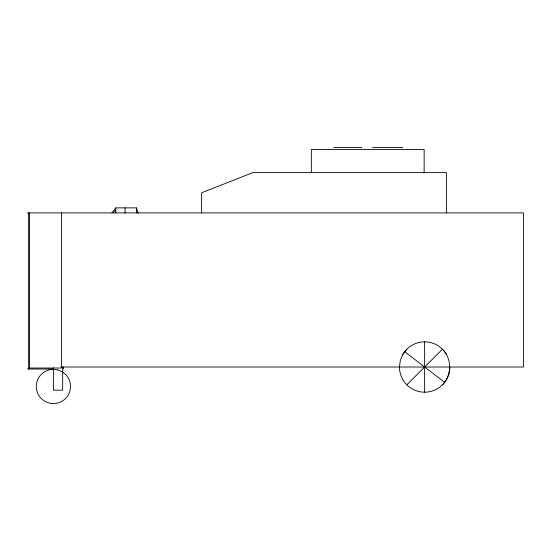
<?xml version="1.0" encoding="UTF-8"?>
<svg xmlns="http://www.w3.org/2000/svg" width="551" height="551" viewBox="0 0 551 551"><rect width="100%" height="100%" fill="white"/><g stroke="black" fill="none" stroke-linecap="round" stroke-linejoin="round"><path stroke-width="0.83" d="M406.831 384.818L442.446 349.203C452.034 358.673 452.034 375.348 442.446 384.818M406.831 349.203L402.829 354.424L400.315 360.492L399.454 367.007A25.181 25.181 0 0 0 424.635 392.188A25.181 25.181 0 0 0 449.816 367.007M138.156 212.906L136.4 207.872L115.806 207.872L111.97 212.906L115.806 210.392M333.692 147.441L361.89 147.441M372.566 147.441L402.781 147.441M27.55 212.906L523.45 212.906L523.45 367.007L60.975 367.007M27.55 369.025L53.709 369.025M404.833 351.813L444.443 382.208M446.379 212.906L446.379 172.621L252.84 172.621L201.625 192.767L201.625 212.906M424.635 341.834L424.635 392.188M424.139 172.621L424.139 149.452L311.329 149.452L311.329 172.621M136.4 207.872L136.4 212.906M125.063 207.872L125.063 212.906M115.806 207.872L115.806 212.906M63.551 367.007L63.551 369.025M62.656 367.007L62.656 390.177L53.399 390.177L53.399 367.779M61.409 212.906L61.409 368.02L29.12 368.02L29.12 212.906M28.914 212.906L28.914 369.025M402.829 354.424A25.181 25.181 0 0 1 446.448 354.424M57.827 369.9L53.399 369.315A17.122 17.122 0 0 0 36.862 390.866A17.122 17.122 0 0 0 61.96 401.266A17.122 17.122 0 0 0 65.507 374.329L61.96 371.608L57.827 369.9"/></g></svg>
